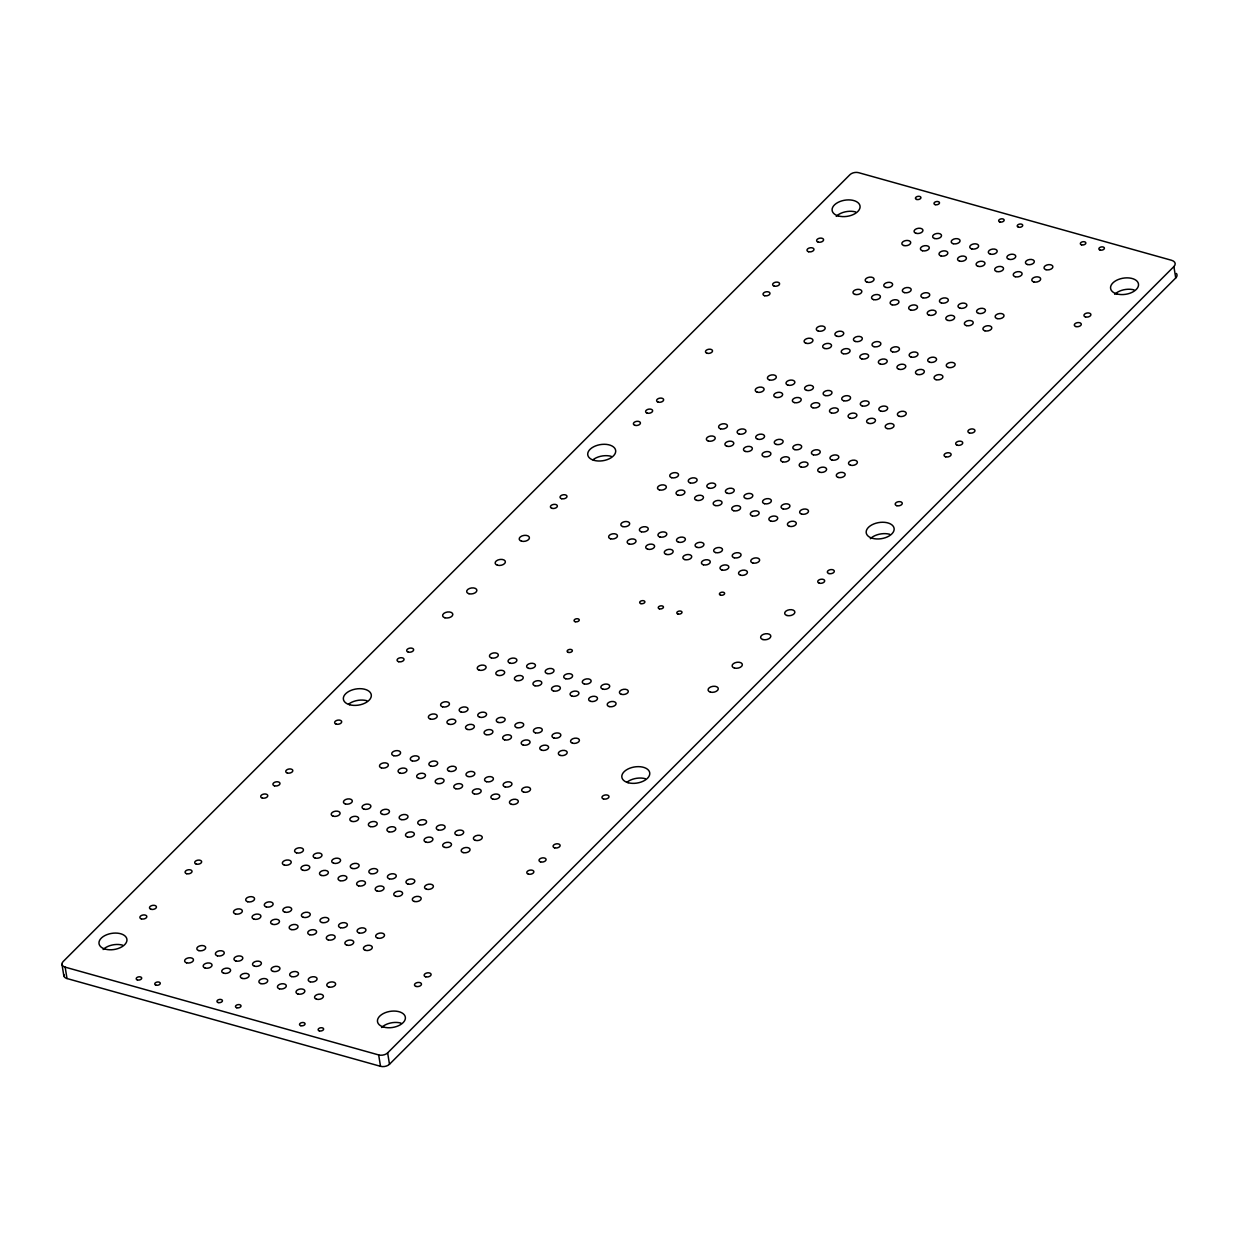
<?xml version="1.0" encoding="UTF-8"?>
<svg xmlns="http://www.w3.org/2000/svg" width="1239" height="1239" viewBox="0 0 1239 1239"><rect width="100%" height="100%" fill="white"/><g stroke="black" fill="none" stroke-linecap="round" stroke-linejoin="round"><path stroke-width="1.5" d="M65.156 967.148L378.669 1054.931A6.536 3.779 -9.2 0 0 387.637 1052.887L1173.891 266.571A8.084 4.677 -9.2 0 0 1171.598 260.298L858.673 172.686A6.334 3.671 -9.2 0 0 849.969 174.668L63.127 961.572A7.171 4.151 -9.2 0 0 65.156 967.148L66.999 978.531L380.512 1066.314A6.536 3.779 -9.2 0 0 389.48 1064.27L1175.734 277.954A8.084 4.677 -9.2 0 0 1176.415 273.447M1173.891 266.571L1175.734 277.954M387.637 1052.887L389.48 1064.27M378.669 1054.931L380.512 1066.314M61.965 964.298L63.809 975.682M66.999 978.531A7.171 4.151 -9.2 0 1 63.917 974.582M103.116 949.539A14.125 8.162 -9.2 0 1 122.506 945.125M627.027 782.15A14.125 8.162 -9.2 0 1 645.333 778.696M870.32 538.717A14.125 8.162 -9.2 0 1 889.71 534.288M348.562 704.186A14.125 8.162 -9.2 0 1 366.868 700.716M381.566 1027.503A14.125 8.162 -9.2 0 1 400.956 1023.089M592.939 459.793A14.125 8.162 -9.2 0 1 611.245 456.324M1114.697 294.324A14.125 8.162 -9.2 0 1 1134.088 289.895M836.232 216.36A14.125 8.162 -9.2 0 1 855.622 211.931M383.718 1027.1A14.125 8.162 -9.2 0 0 405.385 1018.396A14.125 8.162 -9.2 0 0 385.143 1012.728A14.125 8.162 -9.2 0 0 383.718 1027.1M105.269 949.136A14.125 8.162 -9.2 0 0 126.936 940.432A14.125 8.162 -9.2 0 0 106.678 934.748A14.125 8.162 -9.2 0 0 105.269 949.136M628.096 782.707A14.125 8.162 -9.2 0 0 649.763 774.003A14.125 8.162 -9.2 0 0 629.52 768.319A14.125 8.162 -9.2 0 0 628.096 782.707M349.646 704.743A14.125 8.162 -9.2 0 0 371.313 696.024A14.125 8.162 -9.2 0 0 351.055 690.355A14.125 8.162 -9.2 0 0 349.646 704.743M872.473 538.315A14.125 8.162 -9.2 0 0 894.14 529.595A14.125 8.162 -9.2 0 0 873.882 523.927A14.125 8.162 -9.2 0 0 872.473 538.315M594.008 460.35A14.125 8.162 -9.2 0 0 615.69 451.631A14.125 8.162 -9.2 0 0 595.432 445.963A14.125 8.162 -9.2 0 0 594.008 460.35M1116.85 293.922A14.125 8.162 -9.2 0 0 1138.517 285.202A14.125 8.162 -9.2 0 0 1118.259 279.534A14.125 8.162 -9.2 0 0 1116.85 293.922M838.385 215.958A14.125 8.162 -9.2 0 0 860.067 207.238A14.125 8.162 -9.2 0 0 839.81 201.57A14.125 8.162 -9.2 0 0 838.385 215.958M575.221 621.715A2.648 1.533 -9.2 0 0 579.279 620.089A2.648 1.533 -9.2 0 0 575.485 619.02A2.648 1.533 -9.2 0 0 575.221 621.715M568.314 652.395A2.648 1.533 -9.2 0 0 572.372 650.754A2.648 1.533 -9.2 0 0 568.577 649.685A2.648 1.533 -9.2 0 0 568.314 652.395M640.842 603.625A2.648 1.533 -9.2 0 0 644.899 601.999A2.648 1.533 -9.2 0 0 641.105 600.93A2.648 1.533 -9.2 0 0 640.842 603.625M659.396 608.829A2.648 1.533 -9.2 0 0 663.469 607.187A2.648 1.533 -9.2 0 0 659.659 606.134A2.648 1.533 -9.2 0 0 659.396 608.829M677.965 614.017A2.648 1.533 -9.2 0 0 682.023 612.391A2.648 1.533 -9.2 0 0 678.229 611.323A2.648 1.533 -9.2 0 0 677.965 614.017M720.571 595.169A2.648 1.533 -9.2 0 0 724.645 593.527A2.648 1.533 -9.2 0 0 720.85 592.474A2.648 1.533 -9.2 0 0 720.571 595.169M300.767 1025.706A2.803 1.626 -9.2 0 0 305.073 1023.972A2.803 1.626 -9.2 0 0 301.046 1022.841A2.803 1.626 -9.2 0 0 300.767 1025.706M319.337 1030.894A2.803 1.626 -9.2 0 0 323.642 1029.16A2.803 1.626 -9.2 0 0 319.616 1028.045A2.803 1.626 -9.2 0 0 319.337 1030.894M236.726 1007.772A2.803 1.626 -9.2 0 0 241.032 1006.037A2.803 1.626 -9.2 0 0 237.005 1004.906A2.803 1.626 -9.2 0 0 236.726 1007.772M218.157 1002.568A2.803 1.626 -9.2 0 0 222.462 1000.833A2.803 1.626 -9.2 0 0 218.451 999.718A2.803 1.626 -9.2 0 0 218.157 1002.568M137.405 979.956A2.803 1.626 -9.2 0 0 141.711 978.237A2.803 1.626 -9.2 0 0 137.699 977.106A2.803 1.626 -9.2 0 0 137.405 979.956M155.975 985.16A2.803 1.626 -9.2 0 0 160.28 983.425A2.803 1.626 -9.2 0 0 156.253 982.295A2.803 1.626 -9.2 0 0 155.975 985.16M151.034 909.302A3.531 2.044 -9.2 0 0 156.455 907.118A3.531 2.044 -9.2 0 0 151.39 905.709A3.531 2.044 -9.2 0 0 151.034 909.302M141.416 918.92A3.531 2.044 -9.2 0 0 146.837 916.752A3.531 2.044 -9.2 0 0 141.773 915.327A3.531 2.044 -9.2 0 0 141.416 918.92M425.689 976.812A3.531 2.044 -9.2 0 0 431.11 974.644A3.531 2.044 -9.2 0 0 426.046 973.219A3.531 2.044 -9.2 0 0 425.689 976.812M416.056 986.445A3.531 2.044 -9.2 0 0 421.477 984.262A3.531 2.044 -9.2 0 0 416.412 982.837A3.531 2.044 -9.2 0 0 416.056 986.445M196.242 864.094A3.531 2.044 -9.2 0 0 201.663 861.91A3.531 2.044 -9.2 0 0 196.598 860.501A3.531 2.044 -9.2 0 0 196.242 864.094M186.624 873.712A3.531 2.044 -9.2 0 0 192.045 871.528A3.531 2.044 -9.2 0 0 186.981 870.119A3.531 2.044 -9.2 0 0 186.624 873.712M408.235 652.07A3.531 2.044 -9.2 0 0 413.656 649.902A3.531 2.044 -9.2 0 0 408.591 648.477A3.531 2.044 -9.2 0 0 408.235 652.07M398.617 661.703A3.531 2.044 -9.2 0 0 404.038 659.52A3.531 2.044 -9.2 0 0 398.973 658.11A3.531 2.044 -9.2 0 0 398.617 661.703M828.906 573.564A3.531 2.044 -9.2 0 0 834.327 571.396A3.531 2.044 -9.2 0 0 829.263 569.971A3.531 2.044 -9.2 0 0 828.906 573.564M819.289 583.182A3.531 2.044 -9.2 0 0 824.694 581.014A3.531 2.044 -9.2 0 0 819.629 579.589A3.531 2.044 -9.2 0 0 819.289 583.182M561.592 498.713A3.531 2.044 -9.2 0 0 566.997 496.545A3.531 2.044 -9.2 0 0 561.933 495.12A3.531 2.044 -9.2 0 0 561.592 498.713M551.959 508.346A3.531 2.044 -9.2 0 0 557.38 506.162A3.531 2.044 -9.2 0 0 552.315 504.753A3.531 2.044 -9.2 0 0 551.959 508.346M774.189 286.101A3.531 2.044 -9.2 0 0 779.61 283.917A3.531 2.044 -9.2 0 0 774.545 282.507A3.531 2.044 -9.2 0 0 774.189 286.101M764.571 295.718A3.531 2.044 -9.2 0 0 769.992 293.535A3.531 2.044 -9.2 0 0 764.928 292.125A3.531 2.044 -9.2 0 0 764.571 295.718M1085.503 316.952A3.531 2.044 -9.2 0 0 1090.909 314.768A3.531 2.044 -9.2 0 0 1085.844 313.359A3.531 2.044 -9.2 0 0 1085.503 316.952M1075.87 326.569A3.531 2.044 -9.2 0 0 1081.291 324.401A3.531 2.044 -9.2 0 0 1076.226 322.976A3.531 2.044 -9.2 0 0 1075.87 326.569M818.174 242.101A3.531 2.044 -9.2 0 0 823.594 239.932A3.531 2.044 -9.2 0 0 818.53 238.508A3.531 2.044 -9.2 0 0 818.174 242.101M808.556 251.734A3.531 2.044 -9.2 0 0 813.977 249.55A3.531 2.044 -9.2 0 0 808.912 248.125A3.531 2.044 -9.2 0 0 808.556 251.734M1081.554 244.857A2.803 1.626 -9.2 0 0 1085.86 243.123A2.803 1.626 -9.2 0 0 1081.833 242.008A2.803 1.626 -9.2 0 0 1081.554 244.857M1100.108 250.061A2.803 1.626 -9.2 0 0 1104.414 248.327A2.803 1.626 -9.2 0 0 1100.387 247.196A2.803 1.626 -9.2 0 0 1100.108 250.061M1018.427 227.186A2.803 1.626 -9.2 0 0 1022.733 225.452A2.803 1.626 -9.2 0 0 1018.721 224.336A2.803 1.626 -9.2 0 0 1018.427 227.186M999.873 221.982A2.803 1.626 -9.2 0 0 1004.179 220.263A2.803 1.626 -9.2 0 0 1000.152 219.133A2.803 1.626 -9.2 0 0 999.873 221.982M916.643 199.464A2.803 1.626 -9.2 0 0 920.949 197.744A2.803 1.626 -9.2 0 0 916.937 196.614A2.803 1.626 -9.2 0 0 916.643 199.464M935.213 204.667A2.803 1.626 -9.2 0 0 939.518 202.933A2.803 1.626 -9.2 0 0 935.491 201.818A2.803 1.626 -9.2 0 0 935.213 204.667M540.591 861.91A3.578 2.075 -9.2 0 0 546.089 859.696A3.578 2.075 -9.2 0 0 540.947 858.255A3.578 2.075 -9.2 0 0 540.591 861.91M528.372 874.13A3.578 2.075 -9.2 0 0 533.87 871.915A3.578 2.075 -9.2 0 0 528.728 870.475A3.578 2.075 -9.2 0 0 528.372 874.13M274.5 785.836A3.578 2.075 -9.2 0 0 279.999 783.621A3.578 2.075 -9.2 0 0 274.857 782.181A3.578 2.075 -9.2 0 0 274.5 785.836M262.281 798.055A3.578 2.075 -9.2 0 0 267.779 795.841A3.578 2.075 -9.2 0 0 262.637 794.4A3.578 2.075 -9.2 0 0 262.281 798.055M969.471 432.984A3.578 2.075 -9.2 0 0 974.969 430.785A3.578 2.075 -9.2 0 0 969.827 429.344A3.578 2.075 -9.2 0 0 969.471 432.984M957.251 445.219A3.578 2.075 -9.2 0 0 962.749 443.004A3.578 2.075 -9.2 0 0 957.608 441.564A3.578 2.075 -9.2 0 0 957.251 445.219M647.161 413.129A3.578 2.075 -9.2 0 0 652.659 410.93A3.578 2.075 -9.2 0 0 647.517 409.489A3.578 2.075 -9.2 0 0 647.161 413.129M634.941 425.349A3.578 2.075 -9.2 0 0 640.439 423.149A3.578 2.075 -9.2 0 0 635.313 421.709A3.578 2.075 -9.2 0 0 634.941 425.349M328.769 987.003A4.476 2.586 -9.2 0 0 335.645 984.246A4.476 2.586 -9.2 0 0 329.218 982.434A4.476 2.586 -9.2 0 0 328.769 987.003M316.549 999.223A4.476 2.586 -9.2 0 0 323.425 996.466A4.476 2.586 -9.2 0 0 316.998 994.654A4.476 2.586 -9.2 0 0 316.549 999.223M310.199 981.815A4.476 2.586 -9.2 0 0 317.091 979.042A4.476 2.586 -9.2 0 0 310.664 977.246A4.476 2.586 -9.2 0 0 310.199 981.815M297.995 994.034A4.476 2.586 -9.2 0 0 304.871 991.262A4.476 2.586 -9.2 0 0 298.444 989.465A4.476 2.586 -9.2 0 0 297.995 994.034M291.645 976.611A4.476 2.586 -9.2 0 0 298.522 973.839A4.476 2.586 -9.2 0 0 292.094 972.042A4.476 2.586 -9.2 0 0 291.645 976.611M279.425 988.83A4.476 2.586 -9.2 0 0 286.302 986.058A4.476 2.586 -9.2 0 0 279.875 984.262A4.476 2.586 -9.2 0 0 279.425 988.83M273.076 971.407A4.476 2.586 -9.2 0 0 279.968 968.65A4.476 2.586 -9.2 0 0 273.525 966.854A4.476 2.586 -9.2 0 0 273.076 971.407M260.856 983.627A4.476 2.586 -9.2 0 0 267.748 980.87A4.476 2.586 -9.2 0 0 261.305 979.073A4.476 2.586 -9.2 0 0 260.856 983.627M254.522 966.219A4.476 2.586 -9.2 0 0 261.398 963.446A4.476 2.586 -9.2 0 0 254.971 961.65A4.476 2.586 -9.2 0 0 254.522 966.219M242.302 978.438A4.476 2.586 -9.2 0 0 249.178 975.666A4.476 2.586 -9.2 0 0 242.751 973.869A4.476 2.586 -9.2 0 0 242.302 978.438M235.952 961.015A4.476 2.586 -9.2 0 0 242.829 958.258A4.476 2.586 -9.2 0 0 236.401 956.446A4.476 2.586 -9.2 0 0 235.952 961.015M223.732 973.235A4.476 2.586 -9.2 0 0 230.609 970.478A4.476 2.586 -9.2 0 0 224.182 968.666A4.476 2.586 -9.2 0 0 223.732 973.235M217.383 955.827A4.476 2.586 -9.2 0 0 224.274 953.054A4.476 2.586 -9.2 0 0 217.832 951.258A4.476 2.586 -9.2 0 0 217.383 955.827M205.163 968.046A4.476 2.586 -9.2 0 0 212.055 965.274A4.476 2.586 -9.2 0 0 205.612 963.477A4.476 2.586 -9.2 0 0 205.163 968.046M198.829 950.623A4.476 2.586 -9.2 0 0 205.705 947.85A4.476 2.586 -9.2 0 0 199.278 946.054A4.476 2.586 -9.2 0 0 198.829 950.623M186.609 962.842A4.476 2.586 -9.2 0 0 193.485 960.07A4.476 2.586 -9.2 0 0 187.058 958.274A4.476 2.586 -9.2 0 0 186.609 962.842M377.647 938.124A4.476 2.586 -9.2 0 0 384.524 935.368A4.476 2.586 -9.2 0 0 378.096 933.556A4.476 2.586 -9.2 0 0 377.647 938.124M365.428 950.344A4.476 2.586 -9.2 0 0 372.304 947.587A4.476 2.586 -9.2 0 0 365.877 945.775A4.476 2.586 -9.2 0 0 365.428 950.344M359.078 932.936A4.476 2.586 -9.2 0 0 365.97 930.164A4.476 2.586 -9.2 0 0 359.527 928.367A4.476 2.586 -9.2 0 0 359.078 932.936M346.858 945.156A4.476 2.586 -9.2 0 0 353.75 942.383A4.476 2.586 -9.2 0 0 347.307 940.587A4.476 2.586 -9.2 0 0 346.858 945.156M340.524 927.732A4.476 2.586 -9.2 0 0 347.4 924.96A4.476 2.586 -9.2 0 0 340.973 923.163A4.476 2.586 -9.2 0 0 340.524 927.732M328.304 939.952A4.476 2.586 -9.2 0 0 335.18 937.18A4.476 2.586 -9.2 0 0 328.753 935.383A4.476 2.586 -9.2 0 0 328.304 939.952M321.954 922.528A4.476 2.586 -9.2 0 0 328.831 919.772A4.476 2.586 -9.2 0 0 322.403 917.96A4.476 2.586 -9.2 0 0 321.954 922.528M309.735 934.748A4.476 2.586 -9.2 0 0 316.611 931.991A4.476 2.586 -9.2 0 0 310.184 930.179A4.476 2.586 -9.2 0 0 309.735 934.748M303.385 917.34A4.476 2.586 -9.2 0 0 310.277 914.568A4.476 2.586 -9.2 0 0 303.834 912.771A4.476 2.586 -9.2 0 0 303.385 917.34M291.165 929.56A4.476 2.586 -9.2 0 0 298.057 926.787A4.476 2.586 -9.2 0 0 291.614 924.991A4.476 2.586 -9.2 0 0 291.165 929.56M284.831 912.136A4.476 2.586 -9.2 0 0 291.707 909.38A4.476 2.586 -9.2 0 0 285.28 907.567A4.476 2.586 -9.2 0 0 284.831 912.136M272.611 924.356A4.476 2.586 -9.2 0 0 279.487 921.599A4.476 2.586 -9.2 0 0 273.06 919.787A4.476 2.586 -9.2 0 0 272.611 924.356M266.261 906.933A4.476 2.586 -9.2 0 0 273.138 904.176A4.476 2.586 -9.2 0 0 266.71 902.379A4.476 2.586 -9.2 0 0 266.261 906.933M254.041 919.168A4.476 2.586 -9.2 0 0 260.918 916.395A4.476 2.586 -9.2 0 0 254.491 914.599A4.476 2.586 -9.2 0 0 254.041 919.168M247.692 901.744A4.476 2.586 -9.2 0 0 254.584 898.972A4.476 2.586 -9.2 0 0 248.156 897.175A4.476 2.586 -9.2 0 0 247.692 901.744M235.487 913.964A4.476 2.586 -9.2 0 0 242.364 911.192A4.476 2.586 -9.2 0 0 235.937 909.395A4.476 2.586 -9.2 0 0 235.487 913.964M426.526 889.246A4.476 2.586 -9.2 0 0 433.402 886.489A4.476 2.586 -9.2 0 0 426.975 884.677A4.476 2.586 -9.2 0 0 426.526 889.246M414.306 901.465A4.476 2.586 -9.2 0 0 421.183 898.709A4.476 2.586 -9.2 0 0 414.755 896.897A4.476 2.586 -9.2 0 0 414.306 901.465M407.956 884.057A4.476 2.586 -9.2 0 0 414.833 881.285A4.476 2.586 -9.2 0 0 408.405 879.489A4.476 2.586 -9.2 0 0 407.956 884.057M395.737 896.277A4.476 2.586 -9.2 0 0 402.613 893.505A4.476 2.586 -9.2 0 0 396.186 891.708A4.476 2.586 -9.2 0 0 395.737 896.277M389.387 878.854A4.476 2.586 -9.2 0 0 396.279 876.081A4.476 2.586 -9.2 0 0 389.836 874.285A4.476 2.586 -9.2 0 0 389.387 878.854M377.167 891.073A4.476 2.586 -9.2 0 0 384.059 888.301A4.476 2.586 -9.2 0 0 377.632 886.505A4.476 2.586 -9.2 0 0 377.167 891.073M370.833 873.65A4.476 2.586 -9.2 0 0 377.709 870.893A4.476 2.586 -9.2 0 0 371.282 869.081A4.476 2.586 -9.2 0 0 370.833 873.65M358.613 885.87A4.476 2.586 -9.2 0 0 365.49 883.113A4.476 2.586 -9.2 0 0 359.062 881.301A4.476 2.586 -9.2 0 0 358.613 885.87M352.263 868.462A4.476 2.586 -9.2 0 0 359.14 865.689A4.476 2.586 -9.2 0 0 352.712 863.893A4.476 2.586 -9.2 0 0 352.263 868.462M340.044 880.681A4.476 2.586 -9.2 0 0 346.92 877.909A4.476 2.586 -9.2 0 0 340.493 876.112A4.476 2.586 -9.2 0 0 340.044 880.681M333.709 863.258A4.476 2.586 -9.2 0 0 340.586 860.501A4.476 2.586 -9.2 0 0 334.158 858.689A4.476 2.586 -9.2 0 0 333.709 863.258M321.49 875.477A4.476 2.586 -9.2 0 0 328.366 872.721A4.476 2.586 -9.2 0 0 321.939 870.909A4.476 2.586 -9.2 0 0 321.49 875.477M315.14 858.054A4.476 2.586 -9.2 0 0 322.016 855.297A4.476 2.586 -9.2 0 0 315.589 853.501A4.476 2.586 -9.2 0 0 315.14 858.054M302.92 870.274A4.476 2.586 -9.2 0 0 309.796 867.517A4.476 2.586 -9.2 0 0 303.369 865.72A4.476 2.586 -9.2 0 0 302.92 870.274M296.57 852.866A4.476 2.586 -9.2 0 0 303.462 850.093A4.476 2.586 -9.2 0 0 297.019 848.297A4.476 2.586 -9.2 0 0 296.57 852.866M284.351 865.085A4.476 2.586 -9.2 0 0 291.242 862.313A4.476 2.586 -9.2 0 0 284.8 860.516A4.476 2.586 -9.2 0 0 284.351 865.085M475.389 840.367A4.476 2.586 -9.2 0 0 482.281 837.61A4.476 2.586 -9.2 0 0 475.838 835.798A4.476 2.586 -9.2 0 0 475.389 840.367M463.169 852.587A4.476 2.586 -9.2 0 0 470.061 849.83A4.476 2.586 -9.2 0 0 463.634 848.018A4.476 2.586 -9.2 0 0 463.169 852.587M456.835 835.163A4.476 2.586 -9.2 0 0 463.711 832.407A4.476 2.586 -9.2 0 0 457.284 830.61A4.476 2.586 -9.2 0 0 456.835 835.163M444.615 847.383A4.476 2.586 -9.2 0 0 451.492 844.626A4.476 2.586 -9.2 0 0 445.064 842.83A4.476 2.586 -9.2 0 0 444.615 847.383M438.265 829.975A4.476 2.586 -9.2 0 0 445.142 827.203A4.476 2.586 -9.2 0 0 438.714 825.406A4.476 2.586 -9.2 0 0 438.265 829.975M426.046 842.195A4.476 2.586 -9.2 0 0 432.938 839.423A4.476 2.586 -9.2 0 0 426.495 837.626A4.476 2.586 -9.2 0 0 426.046 842.195M419.711 824.771A4.476 2.586 -9.2 0 0 426.588 822.015A4.476 2.586 -9.2 0 0 420.16 820.203A4.476 2.586 -9.2 0 0 419.711 824.771M407.492 836.991A4.476 2.586 -9.2 0 0 414.368 834.234A4.476 2.586 -9.2 0 0 407.941 832.422A4.476 2.586 -9.2 0 0 407.492 836.991M401.142 819.583A4.476 2.586 -9.2 0 0 408.018 816.811A4.476 2.586 -9.2 0 0 401.591 815.014A4.476 2.586 -9.2 0 0 401.142 819.583M388.922 831.803A4.476 2.586 -9.2 0 0 395.799 829.03A4.476 2.586 -9.2 0 0 389.371 827.234A4.476 2.586 -9.2 0 0 388.922 831.803M382.572 814.379A4.476 2.586 -9.2 0 0 389.464 811.607A4.476 2.586 -9.2 0 0 383.021 809.81A4.476 2.586 -9.2 0 0 382.572 814.379M370.353 826.599A4.476 2.586 -9.2 0 0 377.245 823.827A4.476 2.586 -9.2 0 0 370.802 822.03A4.476 2.586 -9.2 0 0 370.353 826.599M364.018 809.175A4.476 2.586 -9.2 0 0 370.895 806.419A4.476 2.586 -9.2 0 0 364.467 804.622A4.476 2.586 -9.2 0 0 364.018 809.175M351.799 821.395A4.476 2.586 -9.2 0 0 358.675 818.638A4.476 2.586 -9.2 0 0 352.248 816.842A4.476 2.586 -9.2 0 0 351.799 821.395M345.449 803.987A4.476 2.586 -9.2 0 0 352.325 801.215A4.476 2.586 -9.2 0 0 345.898 799.418A4.476 2.586 -9.2 0 0 345.449 803.987M333.229 816.207A4.476 2.586 -9.2 0 0 340.106 813.434A4.476 2.586 -9.2 0 0 333.678 811.638A4.476 2.586 -9.2 0 0 333.229 816.207M523.663 792.108A4.476 2.586 -9.2 0 0 530.54 789.336A4.476 2.586 -9.2 0 0 524.112 787.539A4.476 2.586 -9.2 0 0 523.663 792.108M511.444 804.328A4.476 2.586 -9.2 0 0 518.32 801.556A4.476 2.586 -9.2 0 0 511.893 799.759A4.476 2.586 -9.2 0 0 511.444 804.328M505.094 786.904A4.476 2.586 -9.2 0 0 511.97 784.132A4.476 2.586 -9.2 0 0 505.543 782.336A4.476 2.586 -9.2 0 0 505.094 786.904M492.874 799.124A4.476 2.586 -9.2 0 0 499.751 796.352A4.476 2.586 -9.2 0 0 493.323 794.555A4.476 2.586 -9.2 0 0 492.874 799.124M486.524 781.701A4.476 2.586 -9.2 0 0 493.416 778.944A4.476 2.586 -9.2 0 0 486.989 777.132A4.476 2.586 -9.2 0 0 486.524 781.701M474.32 793.92A4.476 2.586 -9.2 0 0 481.197 791.163A4.476 2.586 -9.2 0 0 474.769 789.351A4.476 2.586 -9.2 0 0 474.32 793.92M467.97 776.512A4.476 2.586 -9.2 0 0 474.847 773.74A4.476 2.586 -9.2 0 0 468.419 771.943A4.476 2.586 -9.2 0 0 467.97 776.512M455.751 788.732A4.476 2.586 -9.2 0 0 462.627 785.96A4.476 2.586 -9.2 0 0 456.2 784.163A4.476 2.586 -9.2 0 0 455.751 788.732M449.401 771.308A4.476 2.586 -9.2 0 0 456.293 768.552A4.476 2.586 -9.2 0 0 449.85 766.74A4.476 2.586 -9.2 0 0 449.401 771.308M437.181 783.528A4.476 2.586 -9.2 0 0 444.073 780.771A4.476 2.586 -9.2 0 0 437.63 778.959A4.476 2.586 -9.2 0 0 437.181 783.528M430.847 766.105A4.476 2.586 -9.2 0 0 437.723 763.348A4.476 2.586 -9.2 0 0 431.296 761.551A4.476 2.586 -9.2 0 0 430.847 766.105M418.627 778.324A4.476 2.586 -9.2 0 0 425.504 775.568A4.476 2.586 -9.2 0 0 419.076 773.771A4.476 2.586 -9.2 0 0 418.627 778.324M412.277 760.916A4.476 2.586 -9.2 0 0 419.154 758.144A4.476 2.586 -9.2 0 0 412.726 756.348A4.476 2.586 -9.2 0 0 412.277 760.916M400.058 773.136A4.476 2.586 -9.2 0 0 406.934 770.364A4.476 2.586 -9.2 0 0 400.507 768.567A4.476 2.586 -9.2 0 0 400.058 773.136M393.708 755.713A4.476 2.586 -9.2 0 0 400.6 752.956A4.476 2.586 -9.2 0 0 394.157 751.144A4.476 2.586 -9.2 0 0 393.708 755.713M381.488 767.932A4.476 2.586 -9.2 0 0 388.38 765.175A4.476 2.586 -9.2 0 0 381.937 763.363A4.476 2.586 -9.2 0 0 381.488 767.932M572.526 743.214A4.476 2.586 -9.2 0 0 579.418 740.457A4.476 2.586 -9.2 0 0 572.991 738.661A4.476 2.586 -9.2 0 0 572.526 743.214M560.322 755.434A4.476 2.586 -9.2 0 0 567.199 752.677A4.476 2.586 -9.2 0 0 560.771 750.88A4.476 2.586 -9.2 0 0 560.322 755.434M553.972 738.026A4.476 2.586 -9.2 0 0 560.849 735.254A4.476 2.586 -9.2 0 0 554.422 733.457A4.476 2.586 -9.2 0 0 553.972 738.026M541.753 750.245A4.476 2.586 -9.2 0 0 548.629 747.473A4.476 2.586 -9.2 0 0 542.202 745.677A4.476 2.586 -9.2 0 0 541.753 750.245M535.403 732.822A4.476 2.586 -9.2 0 0 542.295 730.065A4.476 2.586 -9.2 0 0 535.852 728.253A4.476 2.586 -9.2 0 0 535.403 732.822M523.183 745.042A4.476 2.586 -9.2 0 0 530.075 742.285A4.476 2.586 -9.2 0 0 523.632 740.473A4.476 2.586 -9.2 0 0 523.183 745.042M516.849 727.634A4.476 2.586 -9.2 0 0 523.725 724.861A4.476 2.586 -9.2 0 0 517.298 723.065A4.476 2.586 -9.2 0 0 516.849 727.634M504.629 739.853A4.476 2.586 -9.2 0 0 511.506 737.081A4.476 2.586 -9.2 0 0 505.078 735.285A4.476 2.586 -9.2 0 0 504.629 739.853M498.279 722.43A4.476 2.586 -9.2 0 0 505.156 719.658A4.476 2.586 -9.2 0 0 498.728 717.861A4.476 2.586 -9.2 0 0 498.279 722.43M486.06 734.65A4.476 2.586 -9.2 0 0 492.936 731.877A4.476 2.586 -9.2 0 0 486.509 730.081A4.476 2.586 -9.2 0 0 486.06 734.65M479.71 717.226A4.476 2.586 -9.2 0 0 486.602 714.469A4.476 2.586 -9.2 0 0 480.159 712.673A4.476 2.586 -9.2 0 0 479.71 717.226M467.49 729.446A4.476 2.586 -9.2 0 0 474.382 726.689A4.476 2.586 -9.2 0 0 467.939 724.892A4.476 2.586 -9.2 0 0 467.49 729.446M461.156 712.038A4.476 2.586 -9.2 0 0 468.032 709.266A4.476 2.586 -9.2 0 0 461.605 707.469A4.476 2.586 -9.2 0 0 461.156 712.038M448.936 724.257A4.476 2.586 -9.2 0 0 455.813 721.485A4.476 2.586 -9.2 0 0 449.385 719.689A4.476 2.586 -9.2 0 0 448.936 724.257M442.586 706.834A4.476 2.586 -9.2 0 0 449.463 704.077A4.476 2.586 -9.2 0 0 443.035 702.265A4.476 2.586 -9.2 0 0 442.586 706.834M430.367 719.054A4.476 2.586 -9.2 0 0 437.243 716.297A4.476 2.586 -9.2 0 0 430.816 714.485A4.476 2.586 -9.2 0 0 430.367 719.054M621.405 694.336A4.476 2.586 -9.2 0 0 628.297 691.579A4.476 2.586 -9.2 0 0 621.854 689.782A4.476 2.586 -9.2 0 0 621.405 694.336M609.185 706.555A4.476 2.586 -9.2 0 0 616.077 703.798A4.476 2.586 -9.2 0 0 609.634 702.002A4.476 2.586 -9.2 0 0 609.185 706.555M602.851 689.147A4.476 2.586 -9.2 0 0 609.727 686.375A4.476 2.586 -9.2 0 0 603.3 684.578A4.476 2.586 -9.2 0 0 602.851 689.147M590.631 701.367A4.476 2.586 -9.2 0 0 597.508 698.595A4.476 2.586 -9.2 0 0 591.08 696.798A4.476 2.586 -9.2 0 0 590.631 701.367M584.281 683.943A4.476 2.586 -9.2 0 0 591.158 681.187A4.476 2.586 -9.2 0 0 584.731 679.375A4.476 2.586 -9.2 0 0 584.281 683.943M572.062 696.163A4.476 2.586 -9.2 0 0 578.938 693.406A4.476 2.586 -9.2 0 0 572.511 691.594A4.476 2.586 -9.2 0 0 572.062 696.163M565.712 678.755A4.476 2.586 -9.2 0 0 572.604 675.983A4.476 2.586 -9.2 0 0 566.161 674.186A4.476 2.586 -9.2 0 0 565.712 678.755M553.492 690.975A4.476 2.586 -9.2 0 0 560.384 688.203A4.476 2.586 -9.2 0 0 553.957 686.406A4.476 2.586 -9.2 0 0 553.492 690.975M547.158 673.551A4.476 2.586 -9.2 0 0 554.034 670.779A4.476 2.586 -9.2 0 0 547.607 668.983A4.476 2.586 -9.2 0 0 547.158 673.551M534.938 685.771A4.476 2.586 -9.2 0 0 541.815 682.999A4.476 2.586 -9.2 0 0 535.387 681.202A4.476 2.586 -9.2 0 0 534.938 685.771M528.588 668.348A4.476 2.586 -9.2 0 0 535.465 665.591A4.476 2.586 -9.2 0 0 529.038 663.794A4.476 2.586 -9.2 0 0 528.588 668.348M516.369 680.567A4.476 2.586 -9.2 0 0 523.245 677.81A4.476 2.586 -9.2 0 0 516.818 676.014A4.476 2.586 -9.2 0 0 516.369 680.567M510.034 663.159A4.476 2.586 -9.2 0 0 516.911 660.387A4.476 2.586 -9.2 0 0 510.483 658.59A4.476 2.586 -9.2 0 0 510.034 663.159M497.815 675.379A4.476 2.586 -9.2 0 0 504.691 672.607A4.476 2.586 -9.2 0 0 498.264 670.81A4.476 2.586 -9.2 0 0 497.815 675.379M491.465 657.955A4.476 2.586 -9.2 0 0 498.341 655.199A4.476 2.586 -9.2 0 0 491.914 653.387A4.476 2.586 -9.2 0 0 491.465 657.955M479.245 670.175A4.476 2.586 -9.2 0 0 486.122 667.418A4.476 2.586 -9.2 0 0 479.694 665.606A4.476 2.586 -9.2 0 0 479.245 670.175M752.754 562.986A4.476 2.586 -9.2 0 0 759.646 560.214A4.476 2.586 -9.2 0 0 753.204 558.417A4.476 2.586 -9.2 0 0 752.754 562.986M740.535 575.206A4.476 2.586 -9.2 0 0 747.427 572.433A4.476 2.586 -9.2 0 0 740.999 570.637A4.476 2.586 -9.2 0 0 740.535 575.206M734.2 557.782A4.476 2.586 -9.2 0 0 741.077 555.01A4.476 2.586 -9.2 0 0 734.65 553.213A4.476 2.586 -9.2 0 0 734.2 557.782M721.981 570.002A4.476 2.586 -9.2 0 0 728.857 567.23A4.476 2.586 -9.2 0 0 722.43 565.433A4.476 2.586 -9.2 0 0 721.981 570.002M715.631 552.579A4.476 2.586 -9.2 0 0 722.507 549.822A4.476 2.586 -9.2 0 0 716.08 548.025A4.476 2.586 -9.2 0 0 715.631 552.579M703.411 564.798A4.476 2.586 -9.2 0 0 710.288 562.041A4.476 2.586 -9.2 0 0 703.86 560.245A4.476 2.586 -9.2 0 0 703.411 564.798M697.077 547.39A4.476 2.586 -9.2 0 0 703.953 544.618A4.476 2.586 -9.2 0 0 697.526 542.821A4.476 2.586 -9.2 0 0 697.077 547.39M684.857 559.61A4.476 2.586 -9.2 0 0 691.734 556.838A4.476 2.586 -9.2 0 0 685.306 555.041A4.476 2.586 -9.2 0 0 684.857 559.61M678.507 542.186A4.476 2.586 -9.2 0 0 685.384 539.43A4.476 2.586 -9.2 0 0 678.957 537.618A4.476 2.586 -9.2 0 0 678.507 542.186M666.288 554.406A4.476 2.586 -9.2 0 0 673.164 551.649A4.476 2.586 -9.2 0 0 666.737 549.837A4.476 2.586 -9.2 0 0 666.288 554.406M659.938 536.998A4.476 2.586 -9.2 0 0 666.83 534.226A4.476 2.586 -9.2 0 0 660.387 532.429A4.476 2.586 -9.2 0 0 659.938 536.998M647.718 549.218A4.476 2.586 -9.2 0 0 654.61 546.445A4.476 2.586 -9.2 0 0 648.167 544.649A4.476 2.586 -9.2 0 0 647.718 549.218M641.384 531.794A4.476 2.586 -9.2 0 0 648.26 529.022A4.476 2.586 -9.2 0 0 641.833 527.225A4.476 2.586 -9.2 0 0 641.384 531.794M629.164 544.014A4.476 2.586 -9.2 0 0 636.041 541.242A4.476 2.586 -9.2 0 0 629.613 539.445A4.476 2.586 -9.2 0 0 629.164 544.014M622.814 526.59A4.476 2.586 -9.2 0 0 629.691 523.834A4.476 2.586 -9.2 0 0 623.263 522.037A4.476 2.586 -9.2 0 0 622.814 526.59M610.595 538.81A4.476 2.586 -9.2 0 0 617.471 536.053A4.476 2.586 -9.2 0 0 611.044 534.257A4.476 2.586 -9.2 0 0 610.595 538.81M801.633 514.108A4.476 2.586 -9.2 0 0 808.509 511.335A4.476 2.586 -9.2 0 0 802.082 509.539A4.476 2.586 -9.2 0 0 801.633 514.108M789.413 526.327A4.476 2.586 -9.2 0 0 796.305 523.555A4.476 2.586 -9.2 0 0 789.863 521.758A4.476 2.586 -9.2 0 0 789.413 526.327M783.079 508.904A4.476 2.586 -9.2 0 0 789.955 506.132A4.476 2.586 -9.2 0 0 783.528 504.335A4.476 2.586 -9.2 0 0 783.079 508.904M770.859 521.123A4.476 2.586 -9.2 0 0 777.736 518.351A4.476 2.586 -9.2 0 0 771.308 516.555A4.476 2.586 -9.2 0 0 770.859 521.123M764.509 503.7A4.476 2.586 -9.2 0 0 771.386 500.943A4.476 2.586 -9.2 0 0 764.959 499.147A4.476 2.586 -9.2 0 0 764.509 503.7M752.29 515.92A4.476 2.586 -9.2 0 0 759.166 513.163A4.476 2.586 -9.2 0 0 752.739 511.366A4.476 2.586 -9.2 0 0 752.29 515.92M745.94 498.512A4.476 2.586 -9.2 0 0 752.832 495.739A4.476 2.586 -9.2 0 0 746.389 493.943A4.476 2.586 -9.2 0 0 745.94 498.512M733.72 510.731A4.476 2.586 -9.2 0 0 740.612 507.959A4.476 2.586 -9.2 0 0 734.169 506.162A4.476 2.586 -9.2 0 0 733.72 510.731M727.386 493.308A4.476 2.586 -9.2 0 0 734.262 490.551A4.476 2.586 -9.2 0 0 727.835 488.739A4.476 2.586 -9.2 0 0 727.386 493.308M715.166 505.527A4.476 2.586 -9.2 0 0 722.043 502.771A4.476 2.586 -9.2 0 0 715.615 500.959A4.476 2.586 -9.2 0 0 715.166 505.527M708.816 488.12A4.476 2.586 -9.2 0 0 715.693 485.347A4.476 2.586 -9.2 0 0 709.266 483.551A4.476 2.586 -9.2 0 0 708.816 488.12M696.597 500.339A4.476 2.586 -9.2 0 0 703.473 497.567A4.476 2.586 -9.2 0 0 697.046 495.77A4.476 2.586 -9.2 0 0 696.597 500.339M690.247 482.916A4.476 2.586 -9.2 0 0 697.139 480.143A4.476 2.586 -9.2 0 0 690.696 478.347A4.476 2.586 -9.2 0 0 690.247 482.916M678.027 495.135A4.476 2.586 -9.2 0 0 684.919 492.363A4.476 2.586 -9.2 0 0 678.492 490.567A4.476 2.586 -9.2 0 0 678.027 495.135M671.693 477.712A4.476 2.586 -9.2 0 0 678.569 474.955A4.476 2.586 -9.2 0 0 672.142 473.159A4.476 2.586 -9.2 0 0 671.693 477.712M659.473 489.932A4.476 2.586 -9.2 0 0 666.35 487.175A4.476 2.586 -9.2 0 0 659.922 485.378A4.476 2.586 -9.2 0 0 659.473 489.932M850.512 465.229A4.476 2.586 -9.2 0 0 857.388 462.457A4.476 2.586 -9.2 0 0 850.961 460.66A4.476 2.586 -9.2 0 0 850.512 465.229M838.292 477.449A4.476 2.586 -9.2 0 0 845.168 474.676A4.476 2.586 -9.2 0 0 838.741 472.88A4.476 2.586 -9.2 0 0 838.292 477.449M831.942 460.025A4.476 2.586 -9.2 0 0 838.834 457.253A4.476 2.586 -9.2 0 0 832.391 455.456A4.476 2.586 -9.2 0 0 831.942 460.025M819.722 472.245A4.476 2.586 -9.2 0 0 826.614 469.473A4.476 2.586 -9.2 0 0 820.172 467.676A4.476 2.586 -9.2 0 0 819.722 472.245M813.388 454.821A4.476 2.586 -9.2 0 0 820.264 452.065A4.476 2.586 -9.2 0 0 813.837 450.268A4.476 2.586 -9.2 0 0 813.388 454.821M801.168 467.041A4.476 2.586 -9.2 0 0 808.045 464.284A4.476 2.586 -9.2 0 0 801.618 462.488A4.476 2.586 -9.2 0 0 801.168 467.041M794.819 449.633A4.476 2.586 -9.2 0 0 801.695 446.861A4.476 2.586 -9.2 0 0 795.268 445.064A4.476 2.586 -9.2 0 0 794.819 449.633M782.599 461.853A4.476 2.586 -9.2 0 0 789.475 459.08A4.476 2.586 -9.2 0 0 783.048 457.284A4.476 2.586 -9.2 0 0 782.599 461.853M776.249 444.429A4.476 2.586 -9.2 0 0 783.141 441.673A4.476 2.586 -9.2 0 0 776.714 439.86A4.476 2.586 -9.2 0 0 776.249 444.429M764.029 456.649A4.476 2.586 -9.2 0 0 770.921 453.892A4.476 2.586 -9.2 0 0 764.494 452.08A4.476 2.586 -9.2 0 0 764.029 456.649M757.695 439.241A4.476 2.586 -9.2 0 0 764.571 436.469A4.476 2.586 -9.2 0 0 758.144 434.672A4.476 2.586 -9.2 0 0 757.695 439.241M745.475 451.461A4.476 2.586 -9.2 0 0 752.352 448.688A4.476 2.586 -9.2 0 0 745.924 446.892A4.476 2.586 -9.2 0 0 745.475 451.461M739.125 434.037A4.476 2.586 -9.2 0 0 746.002 431.265A4.476 2.586 -9.2 0 0 739.575 429.468A4.476 2.586 -9.2 0 0 739.125 434.037M726.906 446.257A4.476 2.586 -9.2 0 0 733.798 443.485A4.476 2.586 -9.2 0 0 727.355 441.688A4.476 2.586 -9.2 0 0 726.906 446.257M720.571 428.833A4.476 2.586 -9.2 0 0 727.448 426.077A4.476 2.586 -9.2 0 0 721.021 424.28A4.476 2.586 -9.2 0 0 720.571 428.833M708.352 441.053A4.476 2.586 -9.2 0 0 715.228 438.296A4.476 2.586 -9.2 0 0 708.801 436.5A4.476 2.586 -9.2 0 0 708.352 441.053M899.39 416.35A4.476 2.586 -9.2 0 0 906.267 413.578A4.476 2.586 -9.2 0 0 899.839 411.782A4.476 2.586 -9.2 0 0 899.39 416.35M887.17 428.57A4.476 2.586 -9.2 0 0 894.047 425.798A4.476 2.586 -9.2 0 0 887.62 424.001A4.476 2.586 -9.2 0 0 887.17 428.57M880.821 411.147A4.476 2.586 -9.2 0 0 887.697 408.374A4.476 2.586 -9.2 0 0 881.27 406.578A4.476 2.586 -9.2 0 0 880.821 411.147M868.601 423.366A4.476 2.586 -9.2 0 0 875.477 420.594A4.476 2.586 -9.2 0 0 869.05 418.797A4.476 2.586 -9.2 0 0 868.601 423.366M862.251 405.943A4.476 2.586 -9.2 0 0 869.143 403.186A4.476 2.586 -9.2 0 0 862.716 401.39A4.476 2.586 -9.2 0 0 862.251 405.943M850.047 418.163A4.476 2.586 -9.2 0 0 856.923 415.406A4.476 2.586 -9.2 0 0 850.496 413.609A4.476 2.586 -9.2 0 0 850.047 418.163M843.697 400.755A4.476 2.586 -9.2 0 0 850.574 397.982A4.476 2.586 -9.2 0 0 844.146 396.186A4.476 2.586 -9.2 0 0 843.697 400.755M831.477 412.974A4.476 2.586 -9.2 0 0 838.354 410.202A4.476 2.586 -9.2 0 0 831.927 408.405A4.476 2.586 -9.2 0 0 831.477 412.974M825.128 395.551A4.476 2.586 -9.2 0 0 832.004 392.794A4.476 2.586 -9.2 0 0 825.577 390.982A4.476 2.586 -9.2 0 0 825.128 395.551M812.908 407.77A4.476 2.586 -9.2 0 0 819.8 405.014A4.476 2.586 -9.2 0 0 813.357 403.202A4.476 2.586 -9.2 0 0 812.908 407.77M806.574 390.362A4.476 2.586 -9.2 0 0 813.45 387.59A4.476 2.586 -9.2 0 0 807.023 385.794A4.476 2.586 -9.2 0 0 806.574 390.362M794.354 402.582A4.476 2.586 -9.2 0 0 801.23 399.81A4.476 2.586 -9.2 0 0 794.803 398.013A4.476 2.586 -9.2 0 0 794.354 402.582M788.004 385.159A4.476 2.586 -9.2 0 0 794.88 382.386A4.476 2.586 -9.2 0 0 788.453 380.59A4.476 2.586 -9.2 0 0 788.004 385.159M775.784 397.378A4.476 2.586 -9.2 0 0 782.661 394.606A4.476 2.586 -9.2 0 0 776.234 392.809A4.476 2.586 -9.2 0 0 775.784 397.378M769.434 379.955A4.476 2.586 -9.2 0 0 776.326 377.198A4.476 2.586 -9.2 0 0 769.884 375.386A4.476 2.586 -9.2 0 0 769.434 379.955M757.215 392.174A4.476 2.586 -9.2 0 0 764.107 389.418A4.476 2.586 -9.2 0 0 757.664 387.621A4.476 2.586 -9.2 0 0 757.215 392.174M948.253 367.472A4.476 2.586 -9.2 0 0 955.145 364.7A4.476 2.586 -9.2 0 0 948.718 362.903A4.476 2.586 -9.2 0 0 948.253 367.472M936.049 379.692A4.476 2.586 -9.2 0 0 942.925 376.919A4.476 2.586 -9.2 0 0 936.498 375.123A4.476 2.586 -9.2 0 0 936.049 379.692M929.699 362.268A4.476 2.586 -9.2 0 0 936.576 359.496A4.476 2.586 -9.2 0 0 930.148 357.699A4.476 2.586 -9.2 0 0 929.699 362.268M917.48 374.488A4.476 2.586 -9.2 0 0 924.356 371.715A4.476 2.586 -9.2 0 0 917.929 369.919A4.476 2.586 -9.2 0 0 917.48 374.488M911.13 357.064A4.476 2.586 -9.2 0 0 918.022 354.308A4.476 2.586 -9.2 0 0 911.579 352.511A4.476 2.586 -9.2 0 0 911.13 357.064M898.91 369.284A4.476 2.586 -9.2 0 0 905.802 366.527A4.476 2.586 -9.2 0 0 899.359 364.731A4.476 2.586 -9.2 0 0 898.91 369.284M892.576 351.876A4.476 2.586 -9.2 0 0 899.452 349.104A4.476 2.586 -9.2 0 0 893.025 347.307A4.476 2.586 -9.2 0 0 892.576 351.876M880.356 364.096A4.476 2.586 -9.2 0 0 887.232 361.323A4.476 2.586 -9.2 0 0 880.805 359.527A4.476 2.586 -9.2 0 0 880.356 364.096M874.006 346.672A4.476 2.586 -9.2 0 0 880.883 343.915A4.476 2.586 -9.2 0 0 874.455 342.103A4.476 2.586 -9.2 0 0 874.006 346.672M861.786 358.892A4.476 2.586 -9.2 0 0 868.663 356.135A4.476 2.586 -9.2 0 0 862.236 354.323A4.476 2.586 -9.2 0 0 861.786 358.892M855.437 341.484A4.476 2.586 -9.2 0 0 862.329 338.712A4.476 2.586 -9.2 0 0 855.886 336.915A4.476 2.586 -9.2 0 0 855.437 341.484M843.217 353.704A4.476 2.586 -9.2 0 0 850.109 350.931A4.476 2.586 -9.2 0 0 843.666 349.135A4.476 2.586 -9.2 0 0 843.217 353.704M836.883 336.28A4.476 2.586 -9.2 0 0 843.759 333.508A4.476 2.586 -9.2 0 0 837.332 331.711A4.476 2.586 -9.2 0 0 836.883 336.28M824.663 348.5A4.476 2.586 -9.2 0 0 831.539 345.727A4.476 2.586 -9.2 0 0 825.112 343.931A4.476 2.586 -9.2 0 0 824.663 348.5M818.313 331.076A4.476 2.586 -9.2 0 0 825.189 328.32A4.476 2.586 -9.2 0 0 818.762 326.507A4.476 2.586 -9.2 0 0 818.313 331.076M806.093 343.296A4.476 2.586 -9.2 0 0 812.97 340.539A4.476 2.586 -9.2 0 0 806.543 338.727A4.476 2.586 -9.2 0 0 806.093 343.296M997.132 318.593A4.476 2.586 -9.2 0 0 1004.024 315.821A4.476 2.586 -9.2 0 0 997.581 314.025A4.476 2.586 -9.2 0 0 997.132 318.593M984.912 330.813A4.476 2.586 -9.2 0 0 991.804 328.041A4.476 2.586 -9.2 0 0 985.361 326.244A4.476 2.586 -9.2 0 0 984.912 330.813M978.578 313.39A4.476 2.586 -9.2 0 0 985.454 310.617A4.476 2.586 -9.2 0 0 979.027 308.821A4.476 2.586 -9.2 0 0 978.578 313.39M966.358 325.609A4.476 2.586 -9.2 0 0 973.235 322.837A4.476 2.586 -9.2 0 0 966.807 321.04A4.476 2.586 -9.2 0 0 966.358 325.609M960.008 308.186A4.476 2.586 -9.2 0 0 966.885 305.429A4.476 2.586 -9.2 0 0 960.457 303.617A4.476 2.586 -9.2 0 0 960.008 308.186M947.789 320.405A4.476 2.586 -9.2 0 0 954.665 317.649A4.476 2.586 -9.2 0 0 948.238 315.837A4.476 2.586 -9.2 0 0 947.789 320.405M941.439 302.997A4.476 2.586 -9.2 0 0 948.331 300.225A4.476 2.586 -9.2 0 0 941.888 298.429A4.476 2.586 -9.2 0 0 941.439 302.997M929.219 315.217A4.476 2.586 -9.2 0 0 936.111 312.445A4.476 2.586 -9.2 0 0 929.668 310.648A4.476 2.586 -9.2 0 0 929.219 315.217M922.885 297.794A4.476 2.586 -9.2 0 0 929.761 295.037A4.476 2.586 -9.2 0 0 923.334 293.225A4.476 2.586 -9.2 0 0 922.885 297.794M910.665 310.013A4.476 2.586 -9.2 0 0 917.541 307.257A4.476 2.586 -9.2 0 0 911.114 305.444A4.476 2.586 -9.2 0 0 910.665 310.013M904.315 292.59A4.476 2.586 -9.2 0 0 911.192 289.833A4.476 2.586 -9.2 0 0 904.764 288.037A4.476 2.586 -9.2 0 0 904.315 292.59M892.095 304.809A4.476 2.586 -9.2 0 0 898.972 302.053A4.476 2.586 -9.2 0 0 892.545 300.256A4.476 2.586 -9.2 0 0 892.095 304.809M885.746 287.402A4.476 2.586 -9.2 0 0 892.638 284.629A4.476 2.586 -9.2 0 0 886.21 282.833A4.476 2.586 -9.2 0 0 885.746 287.402M873.541 299.621A4.476 2.586 -9.2 0 0 880.418 296.849A4.476 2.586 -9.2 0 0 873.991 295.052A4.476 2.586 -9.2 0 0 873.541 299.621M867.192 282.198A4.476 2.586 -9.2 0 0 874.068 279.441A4.476 2.586 -9.2 0 0 867.641 277.629A4.476 2.586 -9.2 0 0 867.192 282.198M854.972 294.417A4.476 2.586 -9.2 0 0 861.848 291.661A4.476 2.586 -9.2 0 0 855.421 289.849A4.476 2.586 -9.2 0 0 854.972 294.417M1046.01 269.699A4.476 2.586 -9.2 0 0 1052.887 266.943A4.476 2.586 -9.2 0 0 1046.459 265.146A4.476 2.586 -9.2 0 0 1046.01 269.699M1033.791 281.934A4.476 2.586 -9.2 0 0 1040.667 279.162A4.476 2.586 -9.2 0 0 1034.24 277.366A4.476 2.586 -9.2 0 0 1033.791 281.934M1027.441 264.511A4.476 2.586 -9.2 0 0 1034.333 261.739A4.476 2.586 -9.2 0 0 1027.89 259.942A4.476 2.586 -9.2 0 0 1027.441 264.511M1015.221 276.731A4.476 2.586 -9.2 0 0 1022.113 273.958A4.476 2.586 -9.2 0 0 1015.686 272.162A4.476 2.586 -9.2 0 0 1015.221 276.731M1008.887 259.307A4.476 2.586 -9.2 0 0 1015.763 256.55A4.476 2.586 -9.2 0 0 1009.336 254.738A4.476 2.586 -9.2 0 0 1008.887 259.307M996.667 271.527A4.476 2.586 -9.2 0 0 1003.544 268.77A4.476 2.586 -9.2 0 0 997.116 266.958A4.476 2.586 -9.2 0 0 996.667 271.527M990.317 254.119A4.476 2.586 -9.2 0 0 997.194 251.347A4.476 2.586 -9.2 0 0 990.766 249.55A4.476 2.586 -9.2 0 0 990.317 254.119M978.098 266.339A4.476 2.586 -9.2 0 0 984.974 263.566A4.476 2.586 -9.2 0 0 978.547 261.77A4.476 2.586 -9.2 0 0 978.098 266.339M971.763 248.915A4.476 2.586 -9.2 0 0 978.64 246.143A4.476 2.586 -9.2 0 0 972.212 244.346A4.476 2.586 -9.2 0 0 971.763 248.915M959.544 261.135A4.476 2.586 -9.2 0 0 966.42 258.378A4.476 2.586 -9.2 0 0 959.993 256.566A4.476 2.586 -9.2 0 0 959.544 261.135M953.194 243.711A4.476 2.586 -9.2 0 0 960.07 240.955A4.476 2.586 -9.2 0 0 953.643 239.158A4.476 2.586 -9.2 0 0 953.194 243.711M940.974 255.931A4.476 2.586 -9.2 0 0 947.85 253.174A4.476 2.586 -9.2 0 0 941.423 251.378A4.476 2.586 -9.2 0 0 940.974 255.931M934.624 238.523A4.476 2.586 -9.2 0 0 941.516 235.751A4.476 2.586 -9.2 0 0 935.073 233.954A4.476 2.586 -9.2 0 0 934.624 238.523M922.405 250.743A4.476 2.586 -9.2 0 0 929.296 247.97A4.476 2.586 -9.2 0 0 922.854 246.174A4.476 2.586 -9.2 0 0 922.405 250.743M916.07 233.319A4.476 2.586 -9.2 0 0 922.947 230.562A4.476 2.586 -9.2 0 0 916.519 228.75A4.476 2.586 -9.2 0 0 916.07 233.319M903.851 245.539A4.476 2.586 -9.2 0 0 910.727 242.782A4.476 2.586 -9.2 0 0 904.3 240.97A4.476 2.586 -9.2 0 0 903.851 245.539M710.381 692.105A5.157 2.974 -9.2 0 0 718.279 688.93A5.157 2.974 -9.2 0 0 710.892 686.855A5.157 2.974 -9.2 0 0 710.381 692.105M734.433 668.053A5.157 2.974 -9.2 0 0 742.347 664.863A5.157 2.974 -9.2 0 0 734.944 662.803A5.157 2.974 -9.2 0 0 734.433 668.053M444.909 617.781A5.157 2.974 -9.2 0 0 452.824 614.59A5.157 2.974 -9.2 0 0 445.436 612.531A5.157 2.974 -9.2 0 0 444.909 617.781M468.962 593.729A5.157 2.974 -9.2 0 0 476.876 590.538A5.157 2.974 -9.2 0 0 469.488 588.479A5.157 2.974 -9.2 0 0 468.962 593.729M762.914 639.556A5.157 2.974 -9.2 0 0 770.828 636.381A5.157 2.974 -9.2 0 0 763.441 634.306A5.157 2.974 -9.2 0 0 762.914 639.556M786.966 615.504A5.157 2.974 -9.2 0 0 794.88 612.329A5.157 2.974 -9.2 0 0 787.493 610.254A5.157 2.974 -9.2 0 0 786.966 615.504M497.459 565.232A5.157 2.974 -9.2 0 0 505.373 562.057A5.157 2.974 -9.2 0 0 497.97 559.982A5.157 2.974 -9.2 0 0 497.459 565.232M521.511 541.18A5.157 2.974 -9.2 0 0 529.425 537.989A5.157 2.974 -9.2 0 0 522.022 535.929A5.157 2.974 -9.2 0 0 521.511 541.18M554.638 847.848A3.578 2.075 -9.2 0 0 560.136 845.648A3.578 2.075 -9.2 0 0 554.995 844.208A3.578 2.075 -9.2 0 0 554.638 847.848M603.517 798.969A3.578 2.075 -9.2 0 0 609.015 796.77A3.578 2.075 -9.2 0 0 603.873 795.33A3.578 2.075 -9.2 0 0 603.517 798.969M287.324 773.012A3.578 2.075 -9.2 0 0 292.822 770.797A3.578 2.075 -9.2 0 0 287.68 769.357A3.578 2.075 -9.2 0 0 287.324 773.012M336.203 724.134A3.578 2.075 -9.2 0 0 341.701 721.919A3.578 2.075 -9.2 0 0 336.559 720.479A3.578 2.075 -9.2 0 0 336.203 724.134M945.636 456.819A3.578 2.075 -9.2 0 0 951.134 454.605A3.578 2.075 -9.2 0 0 946.007 453.164A3.578 2.075 -9.2 0 0 945.636 456.819M896.773 505.698A3.578 2.075 -9.2 0 0 902.271 503.483A3.578 2.075 -9.2 0 0 897.129 502.043A3.578 2.075 -9.2 0 0 896.773 505.698M658.157 402.133A3.578 2.075 -9.2 0 0 663.655 399.918A3.578 2.075 -9.2 0 0 658.529 398.493A3.578 2.075 -9.2 0 0 658.157 402.133M707.035 353.254A3.578 2.075 -9.2 0 0 712.533 351.04A3.578 2.075 -9.2 0 0 707.392 349.615A3.578 2.075 -9.2 0 0 707.035 353.254"/></g></svg>
